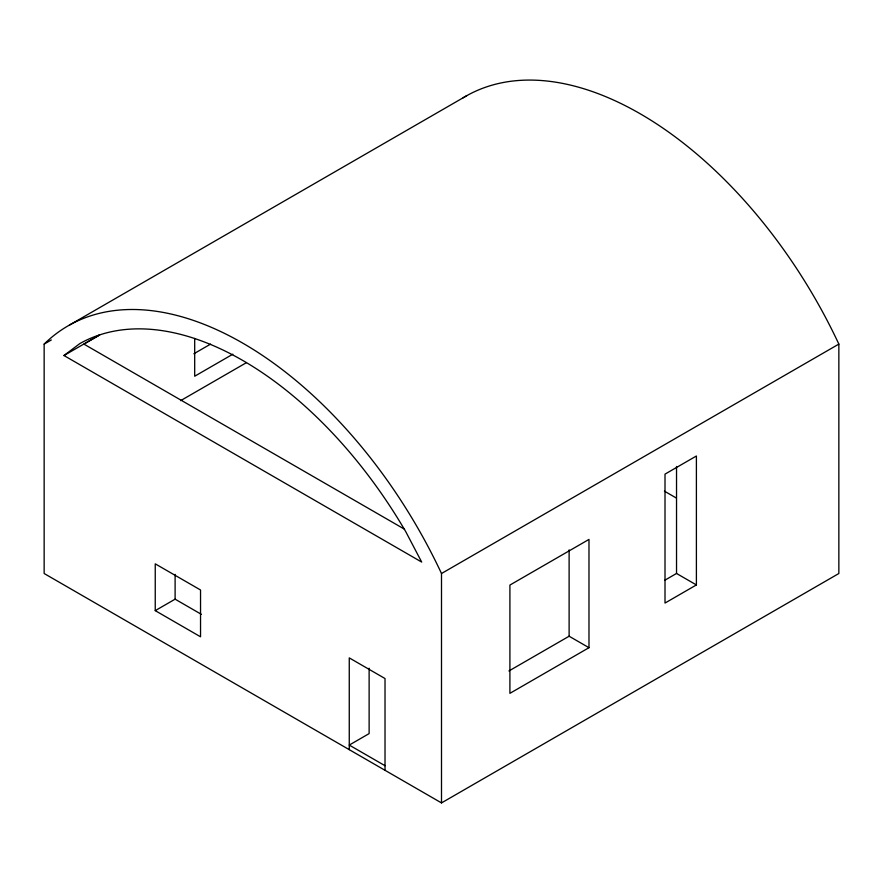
<?xml version="1.0" encoding="UTF-8"?>
<svg xmlns="http://www.w3.org/2000/svg" width="883" height="883" viewBox="0 0 883 883"><rect width="100%" height="100%" fill="white"/><g stroke="black" fill="none" stroke-linecap="round" stroke-linejoin="round"><path stroke-width="1.32" d="M63.962 355.529L79.867 343.553A328.321 189.558 60 0 1 405.783 531.721L421.688 562.074L63.962 355.529L99.812 334.823M69.338 325.132L466.688 95.728M463.156 97.781A349.547 201.81 60 0 1 838.85 344.094L838.85 573.509L441.5 802.912L44.15 573.509L44.15 344.094L51.313 339.966M99.382 335.154L83.885 344.094L404.546 529.226M193.896 353.741L210.584 344.105M232.836 354.193L194.69 376.224L194.69 338.432M180.607 400.661L246.28 362.747M155.242 610.639L200.54 636.798L200.54 589.999L155.242 563.84L155.242 610.639L175.11 599.171L201.335 614.314M44.15 344.094A349.547 201.81 60 0 1 441.5 573.509L838.85 344.094M664.91 580.175L676.533 573.464L696.4 584.932L696.4 456.003L665.009 474.127L665.009 603.056L696.4 584.932M508.917 670.97L569.116 636.224L588.983 647.692L588.983 539.414L509.91 585.065L509.91 693.343L588.983 647.692M664.413 491.147L676.334 498.034M385.021 765.716L349.26 745.075L369.127 733.596L369.127 668.221M676.533 466.478L676.533 573.464M569.116 549.877L569.116 636.224M441.5 573.509L441.5 802.912M385.021 770.307L385.021 678.541L349.26 657.89L349.26 749.656M175.11 574.403L175.11 599.171"/></g></svg>
